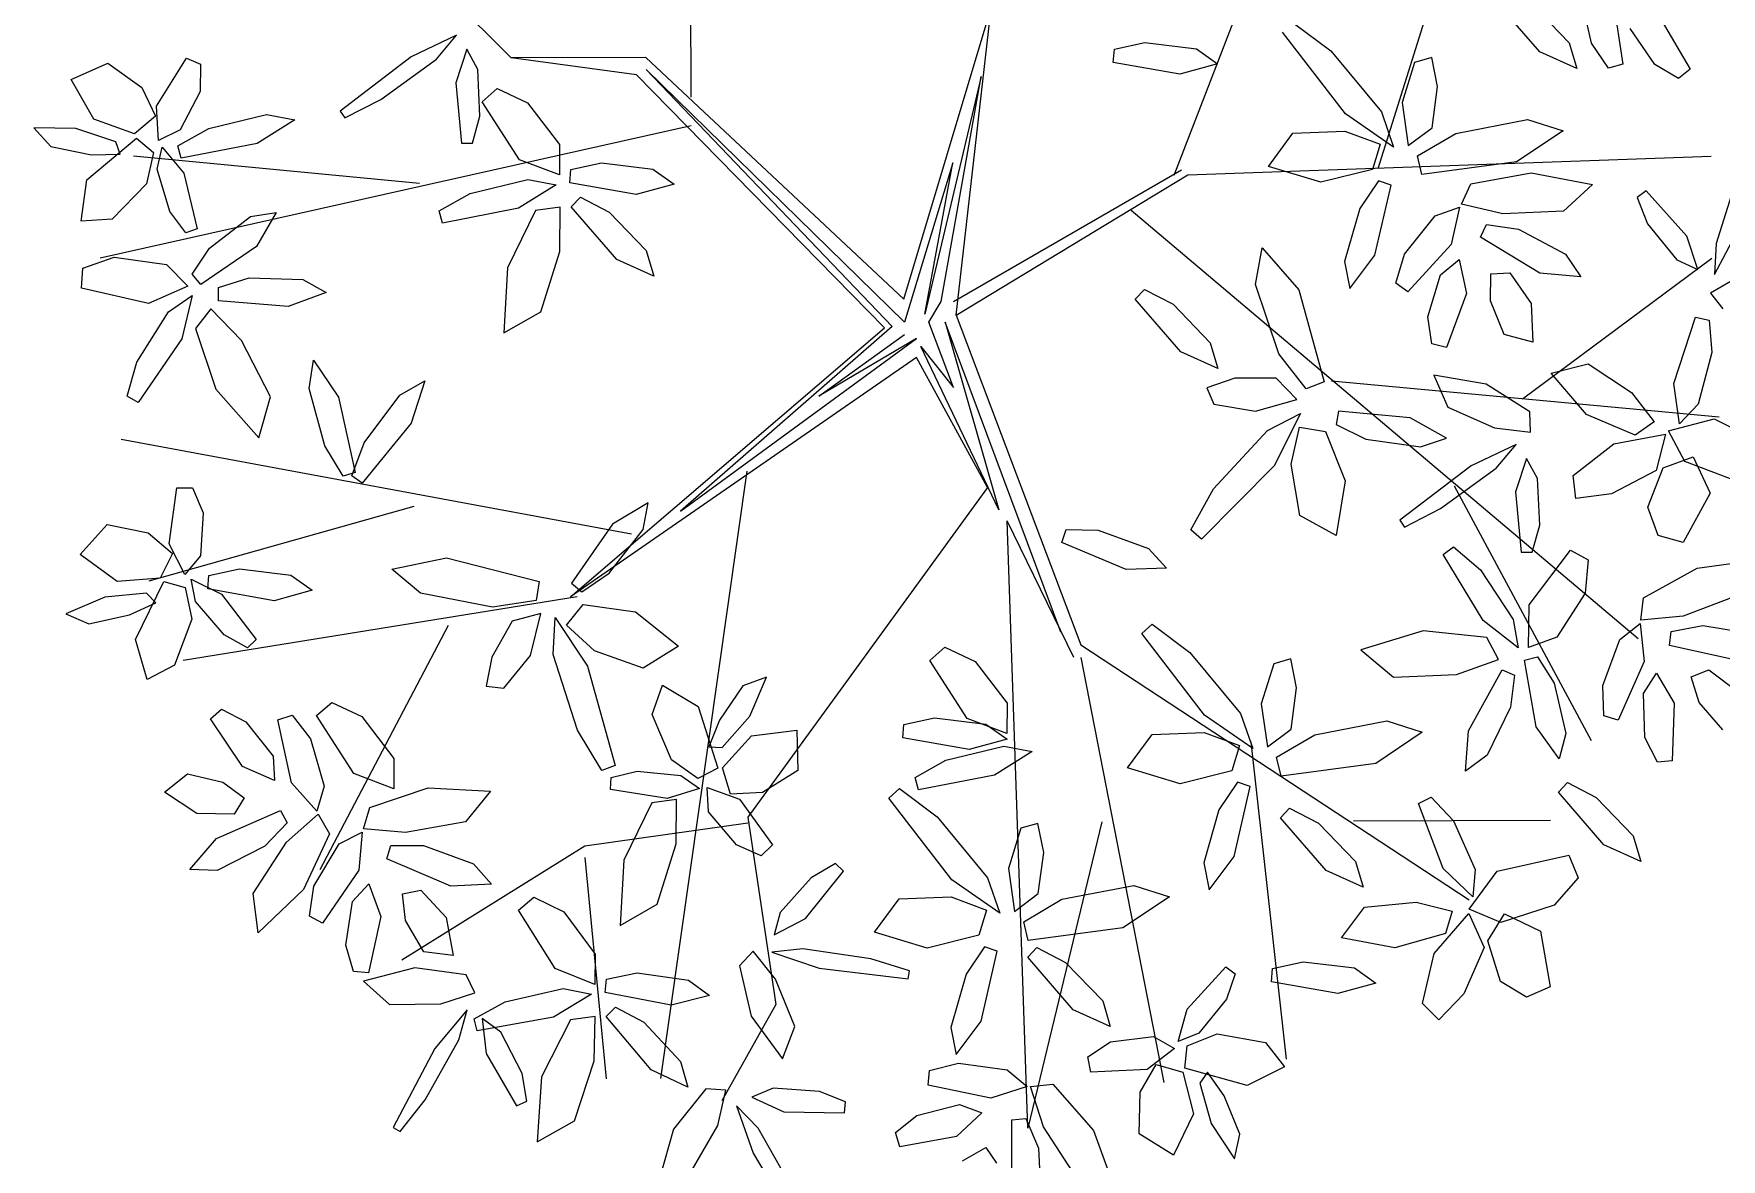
# Model space of a CAD drawing. Header units: inches. Extents: x 7658 to 73799, y 48 to 40262.
# Drawn here: x 65009 to 66286, y 26291 to 27142 of the extents above; entities that cross this region are included whole.
import ezdxf

# ---------------------------------------------------------------- set-up
doc = ezdxf.new("R2010")
doc.units = ezdxf.units.IN

# ---------------------------------------------------------------- blocks, each defined once
blk = doc.blocks.new('A$C50F91C4C')
at = {"color": 0, "linetype": 'ByBlock'}
for p, q in [((0.8628, 0.7975), (1.0158, 1.1925)), ((0.4973, 0.8563), (0.4964, 1.1178)), ((1.0172, 0.8024), (1.1088, 1.0942)), ((0.3612, 0.8862), (0.2589, 0.9878)), ((1.1785, 0.8971), (1.1705, 0.9334)), ((0.6582, 0.7036), (0.7235, 0.9214)), ((1.1395, 0.8906), (1.105, 0.9304)), ((1.1336, 0.9265), (1.1617, 0.8974)), ((1.195, 0.9292), (1.2023, 0.8813)), ((0.6978, 0.6916), (0.7235, 0.9171)), ((0.9529, 0.9126), (0.9813, 0.8913)), ((1.2266, 0.8811), (1.2077, 0.9084)), ((1.2312, 0.9149), (1.2533, 0.8775)), ((0.3199, 0.9032), (0.2857, 0.8869)), ((0.3048, 0.8852), (0.3199, 0.9032)), ((0.8176, 0.8927), (0.8407, 0.8977)), ((0.8407, 0.8977), (0.8796, 0.893)), ((0.9924, 0.8437), (0.9449, 0.9056)), ((1.1617, 0.8974), (1.1675, 0.878)), ((1.1915, 0.8783), (1.1785, 0.8971)), ((0.0283, 0.8698), (0.0562, 0.8821)), ((0.0562, 0.8821), (0.0818, 0.8638)), ((0.093, 0.8497), (0.1155, 0.886)), ((0.1155, 0.886), (0.1263, 0.8813)), ((0.1263, 0.8813), (0.1259, 0.8608)), ((0.2857, 0.8869), (0.2319, 0.8458)), ((0.2626, 0.8546), (0.3048, 0.8852)), ((0.3276, 0.8926), (0.3193, 0.8673)), ((0.3361, 0.8773), (0.3276, 0.8926)), ((0.4632, 0.8865), (0.3612, 0.8862)), ((0.4561, 0.8733), (0.3612, 0.8862)), ((0.6582, 0.7036), (0.4632, 0.8865)), ((0.8168, 0.8826), (0.8176, 0.8927)), ((0.867, 0.8737), (0.8168, 0.8826)), ((0.8957, 0.8816), (0.867, 0.8737)), ((0.8796, 0.893), (0.8957, 0.8816)), ((0.9813, 0.8913), (1.0196, 0.8452)), ((1.0447, 0.8827), (1.0352, 0.8523)), ((1.0577, 0.8863), (1.0447, 0.8827)), ((1.062, 0.8644), (1.0577, 0.8863)), ((1.1675, 0.878), (1.1395, 0.8906)), ((1.2023, 0.8813), (1.1915, 0.8783)), ((1.2444, 0.8705), (1.2266, 0.8811)), ((0.0455, 0.8398), (0.0283, 0.8698)), ((0.3376, 0.8421), (0.3361, 0.8773)), ((0.6436, 0.6821), (0.4561, 0.8733)), ((0.4633, 0.8772), (0.6494, 0.6831)), ((0.6587, 0.6863), (0.4633, 0.8772)), ((0.7168, 0.8719), (0.6741, 0.6924)), ((0.6866, 0.7018), (0.7168, 0.8719)), ((1.2533, 0.8775), (1.2444, 0.8705)), ((0.0818, 0.8638), (0.0922, 0.842)), ((0.1259, 0.8608), (0.1109, 0.8318)), ((0.3193, 0.8673), (0.3236, 0.8216)), ((0.3393, 0.8529), (0.3507, 0.8629)), ((0.3507, 0.8629), (0.3736, 0.8522)), ((1.0579, 0.8332), (1.062, 0.8644)), ((0.0944, 0.8236), (0.093, 0.8497)), ((0.1324, 0.8327), (0.1761, 0.8432)), ((0.1761, 0.8432), (0.1975, 0.8393)), ((0.2319, 0.8458), (0.2354, 0.8407)), ((0.2354, 0.8407), (0.2626, 0.8546)), ((0.3675, 0.8091), (0.3393, 0.8529)), ((0.3736, 0.8522), (0.3978, 0.8206)), ((1.0288, 0.8185), (0.9924, 0.8437)), ((1.0196, 0.8452), (1.0288, 0.8185)), ((1.0352, 0.8523), (1.0399, 0.8199)), ((0, 0.8332), (0.013, 0.8192)), ((0.032, 0.8327), (0, 0.8332)), ((0.0621, 0.8226), (0.032, 0.8327)), ((0.0762, 0.8286), (0.0455, 0.8398)), ((0.4974, 0.8348), (0.0502, 0.7347)), ((0.0922, 0.842), (0.0762, 0.8286)), ((0.1109, 0.8318), (0.0944, 0.8236)), ((0.1091, 0.8195), (0.1324, 0.8327)), ((0.1975, 0.8393), (0.169, 0.8214)), ((0.332, 0.8216), (0.3376, 0.8421)), ((0.9526, 0.8292), (0.9919, 0.8308)), ((0.9919, 0.8308), (1.0188, 0.8209)), ((1.0399, 0.8199), (1.0579, 0.8332)), ((1.0758, 0.829), (1.1302, 0.8395)), ((1.1571, 0.8309), (1.1218, 0.8074)), ((1.1302, 0.8395), (1.1571, 0.8309)), ((0.013, 0.8192), (0.0438, 0.8127)), ((0.0403, 0.794), (0.0777, 0.8254)), ((0.0655, 0.8132), (0.0621, 0.8226)), ((0.0777, 0.8254), (0.0906, 0.8146)), ((0.0935, 0.8019), (0.0972, 0.8185)), ((0.0972, 0.8185), (0.1136, 0.799)), ((0.1116, 0.8103), (0.1091, 0.8195)), ((0.169, 0.8214), (0.1116, 0.8103)), ((0.3236, 0.8216), (0.332, 0.8216)), ((0.3978, 0.8206), (0.3977, 0.7976)), ((0.9341, 0.804), (0.9526, 0.8292)), ((1.0188, 0.8209), (1.0129, 0.8017)), ((1.0469, 0.812), (1.0758, 0.829)), ((0.0438, 0.8127), (0.0655, 0.8132)), ((0.2918, 0.7912), (0.0756, 0.8119)), ((0.0906, 0.8146), (0.0854, 0.7908)), ((0.3977, 0.7976), (0.3675, 0.8091)), ((0.4065, 0.8017), (0.4296, 0.8067)), ((0.4296, 0.8067), (0.4684, 0.802)), ((0.6954, 0.8068), (0.6587, 0.6863)), ((0.6741, 0.6924), (0.6954, 0.8068)), ((0.8731, 0.7976), (1.2692, 0.8118)), ((1.0503, 0.7978), (1.0469, 0.812)), ((1.1218, 0.8074), (1.0503, 0.7978)), ((0.036, 0.7627), (0.0403, 0.794)), ((0.1031, 0.77), (0.0935, 0.8019)), ((0.1136, 0.799), (0.1236, 0.7568)), ((0.3301, 0.7836), (0.3738, 0.7942)), ((0.3738, 0.7942), (0.3952, 0.7902)), ((0.4057, 0.7916), (0.4065, 0.8017)), ((0.4558, 0.7827), (0.4057, 0.7916)), ((0.4684, 0.802), (0.4846, 0.7906)), ((0.6958, 0.7018), (0.8685, 0.8014)), ((0.6978, 0.6916), (0.8731, 0.7976)), ((0.9739, 0.792), (0.9341, 0.804)), ((1.0129, 0.8017), (0.9739, 0.792)), ((1.0173, 0.7931), (1.0033, 0.7722)), ((1.0269, 0.7899), (1.0173, 0.7931)), ((1.0872, 0.7908), (1.133, 0.7992)), ((1.133, 0.7992), (1.1794, 0.7904)), ((1.2886, 0.7954), (1.2729, 0.7457)), ((0.0854, 0.7908), (0.0593, 0.7642)), ((0.3067, 0.7704), (0.3301, 0.7836)), ((0.3952, 0.7902), (0.3667, 0.7724)), ((0.4067, 0.7734), (0.4137, 0.7807)), ((0.4137, 0.7807), (0.4353, 0.7695)), ((0.4846, 0.7906), (0.4558, 0.7827)), ((1.0147, 0.737), (1.0269, 0.7899)), ((1.0801, 0.7755), (1.0872, 0.7908)), ((1.1794, 0.7904), (1.1574, 0.7701)), ((1.22, 0.7855), (1.2132, 0.7805)), ((1.2132, 0.7805), (1.2209, 0.7607)), ((1.2507, 0.7514), (1.22, 0.7855)), ((0.1151, 0.7538), (0.1031, 0.77)), ((0.1329, 0.7423), (0.1639, 0.7661)), ((0.1639, 0.7661), (0.1834, 0.7693)), ((0.1834, 0.7693), (0.1685, 0.7435)), ((0.3093, 0.7612), (0.3067, 0.7704)), ((0.3667, 0.7724), (0.3093, 0.7612)), ((0.3797, 0.7707), (0.3584, 0.7273)), ((0.3982, 0.7733), (0.3797, 0.7707)), ((0.398, 0.7397), (0.3982, 0.7733)), ((0.4412, 0.7336), (0.4067, 0.7734)), ((0.4353, 0.7695), (0.4634, 0.7404)), ((0.8304, 0.771), (1.2139, 0.4472)), ((1.0033, 0.7722), (0.9918, 0.7321)), ((1.037, 0.7377), (1.0603, 0.7667)), ((1.0603, 0.7667), (1.0788, 0.7733)), ((1.0788, 0.7733), (1.0724, 0.7451)), ((1.1114, 0.7681), (1.0801, 0.7755)), ((1.1574, 0.7701), (1.1114, 0.7681)), ((0.0593, 0.7642), (0.036, 0.7627)), ((0.1236, 0.7568), (0.1151, 0.7538)), ((1.0945, 0.7505), (1.099, 0.7602)), ((1.099, 0.7602), (1.1233, 0.7566)), ((1.1233, 0.7566), (1.159, 0.7378)), ((1.2209, 0.7607), (1.2431, 0.7334)), ((1.2715, 0.7222), (1.2893, 0.7557)), ((0.1199, 0.7225), (0.1329, 0.7423)), ((0.1685, 0.7435), (0.1264, 0.7147)), ((0.9243, 0.7148), (0.9293, 0.7425)), ((0.9293, 0.7425), (0.9572, 0.7107)), ((1.0724, 0.7451), (1.0397, 0.7092)), ((1.1396, 0.7233), (1.0945, 0.7505)), ((1.259, 0.7262), (1.2507, 0.7514)), ((1.2729, 0.7457), (1.2715, 0.7222)), ((0.0373, 0.7271), (0.061, 0.7355)), ((0.061, 0.7355), (0.1005, 0.7299)), ((0.1005, 0.7299), (0.1165, 0.7134)), ((0.3838, 0.6941), (0.398, 0.7397)), ((0.4692, 0.721), (0.4412, 0.7336)), ((0.4634, 0.7404), (0.4692, 0.721)), ((0.9918, 0.7321), (0.9958, 0.7118)), ((0.9958, 0.7118), (1.0147, 0.737)), ((1.0306, 0.7158), (1.037, 0.7377)), ((1.0642, 0.7221), (1.0785, 0.7336)), ((1.0785, 0.7336), (1.084, 0.7079)), ((1.1264, 0.6284), (1.2695, 0.7346)), ((1.159, 0.7378), (1.1704, 0.7206)), ((1.2431, 0.7334), (1.259, 0.7262)), ((0.0361, 0.7119), (0.0373, 0.7271)), ((0.1264, 0.7147), (0.1199, 0.7225)), ((0.1398, 0.7125), (0.1631, 0.7197)), ((0.1631, 0.7197), (0.2035, 0.7186)), ((0.2035, 0.7186), (0.2212, 0.7088)), ((0.3584, 0.7273), (0.3557, 0.6781)), ((1.0397, 0.7092), (1.0306, 0.7158)), ((1.0548, 0.6902), (1.0642, 0.7221)), ((1.1021, 0.7025), (1.1025, 0.7227)), ((1.1025, 0.7227), (1.1169, 0.7236)), ((1.1169, 0.7236), (1.1328, 0.7003)), ((1.1704, 0.7206), (1.1396, 0.7233)), ((1.2921, 0.7218), (1.2685, 0.7083)), ((0.0869, 0.7005), (0.0361, 0.7119)), ((0.1165, 0.7134), (0.0869, 0.7005)), ((0.1019, 0.6942), (0.1199, 0.7064)), ((0.1199, 0.7064), (0.1121, 0.6737)), ((0.1399, 0.7024), (0.1398, 0.7125)), ((0.1924, 0.6982), (0.1399, 0.7024)), ((0.2212, 0.7088), (0.1924, 0.6982)), ((0.8334, 0.7037), (0.8403, 0.711)), ((0.8679, 0.6639), (0.8334, 0.7037)), ((0.8403, 0.711), (0.862, 0.6998)), ((0.9419, 0.6623), (0.9243, 0.7148)), ((0.9572, 0.7107), (0.9763, 0.6411)), ((1.084, 0.7079), (1.0688, 0.6672)), ((1.1125, 0.677), (1.1021, 0.7025)), ((1.2685, 0.7083), (1.2778, 0.6964)), ((0.0781, 0.6561), (0.1019, 0.6942)), ((0.1339, 0.6964), (0.1225, 0.6816)), ((0.1573, 0.6723), (0.1339, 0.6964)), ((0.3557, 0.6781), (0.3838, 0.6941)), ((0.6773, 0.6863), (0.6866, 0.7018)), ((0.6978, 0.6916), (0.7921, 0.4424)), ((0.862, 0.6998), (0.8901, 0.6707)), ((1.0578, 0.6698), (1.0548, 0.6902)), ((1.1328, 0.7003), (1.1341, 0.6711)), ((1.2408, 0.64), (1.2572, 0.6901)), ((1.2572, 0.6901), (1.2676, 0.6878)), ((0.1225, 0.6816), (0.1377, 0.6357)), ((0.4061, 0.4787), (0.6436, 0.6821)), ((0.6494, 0.6831), (0.4893, 0.5434)), ((0.594, 0.6303), (0.6588, 0.6769)), ((0.696, 0.6369), (0.6773, 0.6863)), ((0.6896, 0.6864), (0.7303, 0.5443)), ((0.777, 0.4518), (0.6896, 0.6864)), ((1.1341, 0.6711), (1.1125, 0.677)), ((1.2676, 0.6878), (1.2696, 0.6634)), ((0.1121, 0.6737), (0.079, 0.6255)), ((0.1791, 0.6298), (0.1573, 0.6723)), ((0.4893, 0.5434), (0.668, 0.6739)), ((0.668, 0.6739), (0.594, 0.6303)), ((0.6711, 0.6678), (0.696, 0.6369)), ((0.7303, 0.5443), (0.6711, 0.6678)), ((0.8958, 0.6513), (0.8679, 0.6639)), ((0.8901, 0.6707), (0.8958, 0.6513)), ((1.0688, 0.6672), (1.0578, 0.6698)), ((0.0707, 0.6303), (0.0781, 0.6561)), ((0.2085, 0.6361), (0.2118, 0.6576)), ((0.2118, 0.6576), (0.2305, 0.6296)), ((0.6678, 0.6596), (0.4061, 0.4787)), ((0.7217, 0.5613), (0.6678, 0.6596)), ((0.9626, 0.6358), (0.9419, 0.6623)), ((1.1481, 0.6477), (1.176, 0.6547)), ((1.176, 0.6547), (1.2089, 0.6332)), ((1.2696, 0.6634), (1.2593, 0.6243)), ((0.2769, 0.6312), (0.2958, 0.6419)), ((0.2958, 0.6419), (0.2855, 0.6099)), ((0.9087, 0.6439), (0.8875, 0.6367)), ((0.9401, 0.6439), (0.9087, 0.6439)), ((0.9557, 0.6279), (0.9401, 0.6439)), ((0.9763, 0.6411), (0.9626, 0.6358)), ((0.9818, 0.6418), (1.2751, 0.6146)), ((1.0594, 0.6461), (1.0698, 0.6221)), ((1.0988, 0.6395), (1.0594, 0.6461)), ((1.1319, 0.6184), (1.0988, 0.6395)), ((1.1747, 0.6164), (1.1481, 0.6477)), ((1.2451, 0.6094), (1.2408, 0.64)), ((0.079, 0.6255), (0.0707, 0.6303)), ((0.1377, 0.6357), (0.1703, 0.5987)), ((0.1703, 0.5987), (0.1791, 0.6298)), ((0.2202, 0.5927), (0.2085, 0.6361)), ((0.2305, 0.6296), (0.2432, 0.5726)), ((0.2501, 0.5951), (0.2769, 0.6312)), ((0.8875, 0.6367), (0.8928, 0.6243)), ((0.9243, 0.619), (0.9557, 0.6279)), ((1.2089, 0.6332), (1.2259, 0.6109)), ((0.8928, 0.6243), (0.9243, 0.619)), ((0.9334, 0.6044), (0.9585, 0.6171)), ((0.9585, 0.6171), (0.9384, 0.5776)), ((0.9872, 0.6189), (0.9853, 0.609)), ((1.0413, 0.6139), (0.9872, 0.6189)), ((1.0688, 0.5985), (1.0413, 0.6139)), ((1.0698, 0.6221), (1.1053, 0.6065)), ((1.1323, 0.6032), (1.1319, 0.6184)), ((1.2115, 0.6008), (1.1747, 0.6164)), ((1.2369, 0.604), (1.2713, 0.6131)), ((1.2593, 0.6243), (1.2451, 0.6094)), ((1.2713, 0.6131), (1.3213, 0.5885)), ((0.2855, 0.6099), (0.2485, 0.5646)), ((0.8927, 0.5603), (0.9334, 0.6044)), ((0.9513, 0.5789), (0.9576, 0.6068)), ((0.9576, 0.6068), (0.9773, 0.6035)), ((0.9773, 0.6035), (0.9921, 0.5662)), ((0.9853, 0.609), (1.0078, 0.5979)), ((1.1053, 0.6065), (1.1323, 0.6032)), ((1.1954, 0.5943), (1.2346, 0.6016)), ((1.2259, 0.6109), (1.2115, 0.6008)), ((1.2346, 0.6016), (1.2276, 0.5741)), ((1.2492, 0.5809), (1.2369, 0.604)), ((0.4522, 0.526), (0.0661, 0.5975)), ((0.2341, 0.5698), (0.2202, 0.5927)), ((0.2407, 0.57), (0.2501, 0.5951)), ((1.0078, 0.5979), (1.0491, 0.5919)), ((1.0491, 0.5919), (1.0688, 0.5985)), ((1.1216, 0.5939), (1.0874, 0.5776)), ((1.1065, 0.5759), (1.1216, 0.5939)), ((1.1648, 0.5704), (1.1954, 0.5943)), ((0.9384, 0.5776), (0.8834, 0.5223)), ((0.958, 0.5401), (0.9513, 0.5789)), ((1.0874, 0.5776), (1.0336, 0.5365)), ((1.0643, 0.5453), (1.1065, 0.5759)), ((1.1293, 0.5833), (1.121, 0.558)), ((1.1378, 0.568), (1.1293, 0.5833)), ((1.2212, 0.5463), (1.2329, 0.5762)), ((1.2329, 0.5762), (1.2555, 0.5844)), ((1.2889, 0.5658), (1.2492, 0.5809)), ((1.2555, 0.5844), (1.2684, 0.5571)), ((0.2432, 0.5726), (0.2341, 0.5698)), ((0.2485, 0.5646), (0.2407, 0.57)), ((0.5395, 0.5735), (0.4742, 0.1145)), ((0.9921, 0.5662), (0.9855, 0.5251)), ((1.0746, 0.5625), (1.1782, 0.3699)), ((1.1394, 0.5328), (1.1378, 0.568)), ((1.1666, 0.553), (1.1648, 0.5704)), ((1.2276, 0.5741), (1.1937, 0.5565)), ((0.1026, 0.5187), (0.1083, 0.561)), ((0.1083, 0.561), (0.1201, 0.5611)), ((0.1201, 0.5611), (0.1281, 0.5422)), ((0.465, 0.5498), (0.438, 0.5335)), ((0.4611, 0.5294), (0.465, 0.5498)), ((0.7217, 0.5613), (0.5404, 0.3119)), ((0.8754, 0.5293), (0.8927, 0.5603)), ((1.121, 0.558), (1.1253, 0.5124)), ((1.1937, 0.5565), (1.1666, 0.553)), ((1.2684, 0.5571), (1.248, 0.5197)), ((0.2875, 0.5468), (0.087, 0.4904)), ((0.1281, 0.5422), (0.1262, 0.5096)), ((0.9855, 0.5251), (0.958, 0.5401)), ((1.0336, 0.5365), (1.0372, 0.5314)), ((1.0372, 0.5314), (1.0643, 0.5453)), ((1.229, 0.525), (1.2212, 0.5463)), ((0.0352, 0.5107), (0.0557, 0.5333)), ((0.0557, 0.5333), (0.0866, 0.527)), ((0.0866, 0.527), (0.105, 0.5113)), ((0.438, 0.5335), (0.407, 0.4889)), ((0.4355, 0.4965), (0.4611, 0.5294)), ((0.7522, 0.0769), (0.7364, 0.536)), ((0.7869, 0.4328), (0.7364, 0.536)), ((0.7779, 0.5198), (0.781, 0.5294)), ((0.781, 0.5294), (0.8053, 0.5289)), ((0.8053, 0.5289), (0.8433, 0.5151)), ((0.8834, 0.5223), (0.8754, 0.5293)), ((1.1338, 0.5124), (1.1394, 0.5328)), ((1.248, 0.5197), (1.229, 0.525)), ((0.0632, 0.4903), (0.0352, 0.5107)), ((0.105, 0.5113), (0.0957, 0.4926)), ((0.1144, 0.4954), (0.1026, 0.5187)), ((0.8264, 0.4992), (0.7779, 0.5198)), ((0.8433, 0.5151), (0.8571, 0.5002)), ((1.0663, 0.5107), (1.0741, 0.5163)), ((1.0965, 0.4606), (1.0663, 0.5107)), ((1.0741, 0.5163), (1.0945, 0.4989)), ((1.1253, 0.5124), (1.1338, 0.5124)), ((1.1313, 0.4725), (1.1627, 0.514)), ((1.1627, 0.514), (1.176, 0.5066)), ((0.1262, 0.5096), (0.1144, 0.4954)), ((0.1326, 0.4947), (0.1557, 0.4997)), ((0.1557, 0.4997), (0.1945, 0.495)), ((0.271, 0.4995), (0.3124, 0.5081)), ((0.2926, 0.4815), (0.271, 0.4995)), ((0.3124, 0.5081), (0.3823, 0.4903)), ((0.8571, 0.5002), (0.8264, 0.4992)), ((1.0945, 0.4989), (1.1194, 0.4614)), ((1.176, 0.5066), (1.1738, 0.4815)), ((1.2178, 0.4778), (1.2585, 0.5003)), ((1.2585, 0.5003), (1.3054, 0.5067)), ((0.0957, 0.4926), (0.0632, 0.4903)), ((0.077, 0.4463), (0.0984, 0.4903)), ((0.0984, 0.4903), (0.1147, 0.4856)), ((0.1147, 0.4856), (0.1196, 0.4618)), ((0.1191, 0.4919), (0.142, 0.4807)), ((0.1225, 0.4752), (0.1191, 0.4919)), ((0.1318, 0.4846), (0.1326, 0.4947)), ((0.1945, 0.495), (0.2107, 0.4836)), ((0.3823, 0.4903), (0.3802, 0.4759)), ((0.407, 0.4889), (0.4147, 0.4824)), ((0.4147, 0.4824), (0.4355, 0.4965)), ((0.0538, 0.4783), (0.0243, 0.4658)), ((0.0853, 0.4813), (0.0538, 0.4783)), ((0.0726, 0.4649), (0.0923, 0.4741)), ((0.0923, 0.4741), (0.0853, 0.4813)), ((0.4112, 0.4787), (0.113, 0.4305)), ((0.1441, 0.45), (0.1225, 0.4752)), ((0.182, 0.4757), (0.1318, 0.4846)), ((0.142, 0.4807), (0.1683, 0.4463)), ((0.2107, 0.4836), (0.182, 0.4757)), ((0.347, 0.4709), (0.2926, 0.4815)), ((0.3802, 0.4759), (0.347, 0.4709)), ((0.403, 0.4572), (0.4156, 0.4727)), ((0.4156, 0.4727), (0.4554, 0.4672)), ((1.1308, 0.4402), (1.1313, 0.4725)), ((1.1738, 0.4815), (1.1524, 0.448)), ((1.2159, 0.461), (1.2178, 0.4778)), ((1.291, 0.4804), (1.2479, 0.464)), ((0.0243, 0.4658), (0.0418, 0.4583)), ((0.0418, 0.4583), (0.0726, 0.4649)), ((0.1196, 0.4618), (0.1065, 0.4269)), ((0.3621, 0.4603), (0.3466, 0.4329)), ((0.3837, 0.4659), (0.3621, 0.4603)), ((0.3759, 0.4342), (0.3837, 0.4659)), ((0.3931, 0.4349), (0.3945, 0.4631)), ((0.3945, 0.4631), (0.4189, 0.4261)), ((0.4554, 0.4672), (0.4878, 0.4412)), ((1.123, 0.44), (1.0965, 0.4606)), ((1.1194, 0.4614), (1.123, 0.44)), ((1.2479, 0.464), (1.2159, 0.461)), ((0.1617, 0.4401), (0.1441, 0.45)), ((0.3135, 0.4569), (0.2164, 0.2722)), ((0.4242, 0.4379), (0.403, 0.4572)), ((0.8383, 0.4509), (0.8463, 0.458)), ((0.8858, 0.3891), (0.8383, 0.4509)), ((0.8463, 0.458), (0.8747, 0.4366)), ((1.0513, 0.453), (1.0041, 0.4386)), ((1.0993, 0.4479), (1.0513, 0.453)), ((1.1081, 0.4313), (1.0993, 0.4479)), ((1.1524, 0.448), (1.1308, 0.4402)), ((1.1999, 0.4464), (1.2154, 0.4585)), ((1.2154, 0.4585), (1.2183, 0.4297)), ((1.2375, 0.4419), (1.2388, 0.4525)), ((1.2388, 0.4525), (1.2629, 0.4569)), ((1.2629, 0.4569), (1.3028, 0.4503)), ((0.0858, 0.4161), (0.077, 0.4463)), ((0.1683, 0.4463), (0.1617, 0.4401)), ((0.3558, 0.4095), (0.3759, 0.4342)), ((0.4114, 0.3778), (0.3931, 0.4349)), ((0.4612, 0.4247), (0.4242, 0.4379)), ((0.4878, 0.4412), (0.4612, 0.4247)), ((0.6779, 0.4305), (0.6893, 0.4405)), ((0.6893, 0.4405), (0.7122, 0.4298)), ((0.7921, 0.4424), (1.086, 0.2495)), ((0.8747, 0.4366), (0.913, 0.3905)), ((1.0041, 0.4386), (1.0288, 0.4178)), ((1.1871, 0.4115), (1.1999, 0.4464)), ((1.2889, 0.4305), (1.2375, 0.4419)), ((0.1065, 0.4269), (0.0858, 0.4161)), ((0.3466, 0.4329), (0.3424, 0.411)), ((0.4189, 0.4261), (0.4399, 0.351)), ((0.7061, 0.3867), (0.6779, 0.4305)), ((0.7122, 0.4298), (0.7364, 0.3982)), ((0.7921, 0.4328), (0.8549, 0.1115)), ((0.9382, 0.428), (0.9287, 0.3976)), ((0.9512, 0.4317), (0.9382, 0.428)), ((0.9555, 0.4097), (0.9512, 0.4317)), ((1.0765, 0.42), (1.1081, 0.4313)), ((1.0856, 0.3773), (1.1111, 0.4234)), ((1.1111, 0.4234), (1.1204, 0.4193)), ((1.1279, 0.4306), (1.1376, 0.4333)), ((1.1367, 0.3804), (1.1279, 0.4306)), ((1.1376, 0.4333), (1.1503, 0.4133)), ((1.2183, 0.4297), (1.1987, 0.3854)), ((1.2539, 0.418), (1.2673, 0.4234)), ((1.2673, 0.4234), (1.2898, 0.4065)), ((0.3424, 0.411), (0.3558, 0.4095)), ((0.468, 0.3896), (0.4756, 0.4117)), ((0.4756, 0.4117), (0.5028, 0.3957)), ((0.5366, 0.4112), (0.5188, 0.3853)), ((0.5545, 0.4179), (0.5366, 0.4112)), ((0.5417, 0.3885), (0.5545, 0.4179)), ((0.9513, 0.3786), (0.9555, 0.4097)), ((1.0288, 0.4178), (1.0765, 0.42)), ((1.1204, 0.4193), (1.1173, 0.3952)), ((1.1503, 0.4133), (1.1591, 0.3752)), ((1.1879, 0.3887), (1.1871, 0.4115)), ((1.2178, 0.4054), (1.2277, 0.4208)), ((1.2277, 0.4208), (1.2411, 0.3981)), ((1.26, 0.3988), (1.2539, 0.418)), ((0.214, 0.3888), (0.2255, 0.3987)), ((0.2255, 0.3987), (0.2483, 0.3881)), ((0.7364, 0.3982), (0.7363, 0.3752)), ((0.9287, 0.3976), (0.9334, 0.3652)), ((1.219, 0.3722), (1.2178, 0.4054)), ((1.2411, 0.3981), (1.2396, 0.3547)), ((1.2779, 0.378), (1.26, 0.3988)), ((0.1337, 0.3863), (0.1422, 0.3937)), ((0.158, 0.3503), (0.1337, 0.3863)), ((0.1422, 0.3937), (0.1606, 0.3842)), ((0.1606, 0.3842), (0.1811, 0.3581)), ((0.1848, 0.3855), (0.1955, 0.3891)), ((0.195, 0.3381), (0.1848, 0.3855)), ((0.1955, 0.3891), (0.2095, 0.3712)), ((0.2422, 0.345), (0.214, 0.3888)), ((0.2483, 0.3881), (0.2725, 0.3565)), ((0.4825, 0.3553), (0.468, 0.3896)), ((0.5028, 0.3957), (0.5175, 0.3491)), ((0.5188, 0.3853), (0.5109, 0.3651)), ((0.5208, 0.3647), (0.5417, 0.3885)), ((0.6583, 0.3821), (0.6814, 0.3871)), ((0.6814, 0.3871), (0.7203, 0.3824)), ((0.7363, 0.3752), (0.7061, 0.3867)), ((0.9223, 0.3639), (0.8858, 0.3891)), ((0.913, 0.3905), (0.9223, 0.3639)), ((0.9693, 0.3743), (1.0237, 0.3848)), ((1.0237, 0.3848), (1.0505, 0.3762)), ((1.1173, 0.3952), (1.0996, 0.3588)), ((1.1987, 0.3854), (1.1879, 0.3887)), ((0.2095, 0.3712), (0.2197, 0.3354)), ((0.4298, 0.3474), (0.4114, 0.3778)), ((0.521, 0.3493), (0.5431, 0.3734)), ((0.5431, 0.3734), (0.5774, 0.3777)), ((0.5774, 0.3777), (0.5781, 0.3472)), ((0.6575, 0.372), (0.6583, 0.3821)), ((0.7077, 0.3631), (0.6575, 0.372)), ((0.7364, 0.371), (0.7077, 0.3631)), ((0.7203, 0.3824), (0.7364, 0.371)), ((0.8275, 0.3493), (0.8461, 0.3746)), ((0.8461, 0.3746), (0.8854, 0.3761)), ((0.8854, 0.3761), (0.9122, 0.3662)), ((0.9334, 0.3652), (0.9513, 0.3786)), ((0.9403, 0.3573), (0.9693, 0.3743)), ((1.0505, 0.3762), (1.0153, 0.3527)), ((1.0833, 0.3467), (1.0856, 0.3773)), ((1.154, 0.3561), (1.1367, 0.3804)), ((1.1591, 0.3752), (1.154, 0.3561)), ((1.2284, 0.3537), (1.219, 0.3722)), ((0.1811, 0.3581), (0.1822, 0.3398)), ((0.5109, 0.3651), (0.5208, 0.3647)), ((0.6902, 0.3551), (0.7339, 0.3656)), ((0.7553, 0.3617), (0.7268, 0.3438)), ((0.7339, 0.3656), (0.7553, 0.3617)), ((0.9122, 0.3662), (0.9064, 0.3471)), ((0.9209, 0.369), (0.9475, 0.129)), ((1.0996, 0.3588), (1.0833, 0.3467)), ((0.099, 0.3308), (0.1163, 0.3449)), ((0.1163, 0.3449), (0.1431, 0.3386)), ((0.1822, 0.3398), (0.158, 0.3503)), ((0.2724, 0.3335), (0.2422, 0.345)), ((0.2725, 0.3565), (0.2724, 0.3335)), ((0.4399, 0.351), (0.4298, 0.3474)), ((0.437, 0.342), (0.4566, 0.3469)), ((0.4566, 0.3469), (0.4897, 0.3435)), ((0.5025, 0.3413), (0.4825, 0.3553)), ((0.5175, 0.3491), (0.5025, 0.3413)), ((0.5272, 0.3293), (0.521, 0.3493)), ((0.5781, 0.3472), (0.5513, 0.3306)), ((0.6668, 0.3419), (0.6902, 0.3551)), ((0.8674, 0.3373), (0.8275, 0.3493)), ((0.9064, 0.3471), (0.8674, 0.3373)), ((0.9437, 0.3431), (0.9403, 0.3573)), ((1.0153, 0.3527), (0.9437, 0.3431)), ((1.2396, 0.3547), (1.2284, 0.3537)), ((0.1431, 0.3386), (0.1593, 0.3267)), ((0.2142, 0.3165), (0.195, 0.3381)), ((0.2197, 0.3354), (0.2142, 0.3165)), ((0.2543, 0.3193), (0.2984, 0.3341)), ((0.2984, 0.3341), (0.3457, 0.3318)), ((0.4365, 0.333), (0.437, 0.342)), ((0.4793, 0.3261), (0.4365, 0.333)), ((0.5036, 0.3337), (0.4793, 0.3261)), ((0.4897, 0.3435), (0.5036, 0.3337)), ((0.5094, 0.3344), (0.534, 0.3256)), ((0.5106, 0.316), (0.5094, 0.3344)), ((0.647, 0.3265), (0.655, 0.3336)), ((0.655, 0.3336), (0.6834, 0.3123)), ((0.6694, 0.3327), (0.6668, 0.3419)), ((0.7268, 0.3438), (0.6694, 0.3327)), ((0.9107, 0.3384), (0.8967, 0.3176)), ((0.9082, 0.2823), (0.9203, 0.3352)), ((0.9203, 0.3352), (0.9107, 0.3384)), ((1.1535, 0.3309), (1.1604, 0.3383)), ((1.1604, 0.3383), (1.1821, 0.327)), ((0.1235, 0.3149), (0.099, 0.3308)), ((0.1593, 0.3267), (0.1517, 0.3144)), ((0.2494, 0.3032), (0.2543, 0.3193)), ((0.3457, 0.3318), (0.3267, 0.3086)), ((0.4677, 0.3228), (0.4464, 0.2795)), ((0.4863, 0.3255), (0.4677, 0.3228)), ((0.486, 0.2919), (0.4863, 0.3255)), ((0.5513, 0.3306), (0.5272, 0.3293)), ((0.534, 0.3256), (0.559, 0.291)), ((0.6945, 0.2647), (0.647, 0.3265)), ((1.0478, 0.3223), (1.0573, 0.3271)), ((1.0664, 0.2731), (1.0478, 0.3223)), ((1.0573, 0.3271), (1.0742, 0.3093)), ((1.1879, 0.2912), (1.1535, 0.3309)), ((1.1821, 0.327), (1.2102, 0.298)), ((0.1517, 0.3144), (0.1235, 0.3149)), ((0.1383, 0.296), (0.1866, 0.317)), ((0.1918, 0.3077), (0.1749, 0.29)), ((0.1866, 0.317), (0.1918, 0.3077)), ((0.1912, 0.293), (0.2153, 0.3142)), ((0.2153, 0.3142), (0.2237, 0.2995)), ((0.3267, 0.3086), (0.2814, 0.3003)), ((0.5404, 0.3076), (0.417, 0.2901)), ((0.5317, 0.291), (0.5106, 0.316)), ((0.5404, 0.3119), (0.5615, 0.1705)), ((0.6834, 0.3123), (0.7217, 0.2661)), ((0.7598, 0.3073), (0.7468, 0.3037)), ((0.808, 0.3086), (0.7522, 0.0769)), ((0.7641, 0.2854), (0.7598, 0.3073)), ((0.8967, 0.3176), (0.8853, 0.2774)), ((0.9433, 0.3115), (0.9502, 0.3189)), ((0.9778, 0.2718), (0.9433, 0.3115)), ((0.9502, 0.3189), (0.9719, 0.3076)), ((0.9719, 0.3076), (1, 0.2786)), ((0.9984, 0.3092), (1.1475, 0.3098)), ((1.0742, 0.3093), (1.0906, 0.2724)), ((0.1182, 0.2725), (0.1383, 0.296)), ((0.2237, 0.2995), (0.204, 0.2574)), ((0.231, 0.2918), (0.2485, 0.3008)), ((0.2485, 0.3008), (0.246, 0.272)), ((0.2814, 0.3003), (0.2494, 0.3032)), ((0.7468, 0.3037), (0.7374, 0.2732)), ((1.2102, 0.298), (1.2159, 0.2785)), ((0.1749, 0.29), (0.1388, 0.2718)), ((0.166, 0.2544), (0.1912, 0.293)), ((0.212, 0.2598), (0.231, 0.2918)), ((0.2671, 0.2804), (0.2703, 0.2906)), ((0.2703, 0.2906), (0.2948, 0.2905)), ((0.417, 0.2901), (0.2784, 0.2038)), ((0.2948, 0.2905), (0.3328, 0.2768)), ((0.417, 0.2815), (0.4331, 0.1143)), ((0.4718, 0.2463), (0.486, 0.2919)), ((0.5504, 0.2828), (0.5317, 0.291)), ((0.559, 0.291), (0.5504, 0.2828)), ((0.76, 0.2542), (0.7641, 0.2854)), ((0.8892, 0.2571), (0.9082, 0.2823)), ((1.1071, 0.2712), (1.1614, 0.2833)), ((1.1614, 0.2833), (1.1684, 0.2662)), ((1.2159, 0.2785), (1.1879, 0.2912)), ((0.1388, 0.2718), (0.1182, 0.2725)), ((0.246, 0.272), (0.2186, 0.232)), ((0.3156, 0.2598), (0.2671, 0.2804)), ((0.3328, 0.2768), (0.3464, 0.2614)), ((0.4464, 0.2795), (0.4437, 0.2302)), ((0.5839, 0.2353), (0.6126, 0.2711)), ((0.6065, 0.2769), (0.5883, 0.2662)), ((0.6126, 0.2711), (0.6065, 0.2769)), ((0.7374, 0.2732), (0.742, 0.2408)), ((0.8853, 0.2774), (0.8892, 0.2571)), ((1.0057, 0.2591), (0.9778, 0.2718)), ((1, 0.2786), (1.0057, 0.2591)), ((1.0889, 0.2519), (1.0664, 0.2731)), ((1.086, 0.2425), (1.1071, 0.2712)), ((1.0906, 0.2724), (1.0889, 0.2519)), ((0.204, 0.2574), (0.1698, 0.2246)), ((0.2087, 0.2372), (0.212, 0.2598)), ((0.2411, 0.2482), (0.2536, 0.2615)), ((0.2536, 0.2615), (0.2627, 0.2368)), ((0.2789, 0.254), (0.293, 0.2569)), ((0.293, 0.2569), (0.312, 0.2361)), ((0.3464, 0.2614), (0.3156, 0.2598)), ((0.5883, 0.2662), (0.5648, 0.2399)), ((0.7309, 0.2395), (0.6945, 0.2647)), ((0.7217, 0.2661), (0.7309, 0.2395)), ((0.7779, 0.25), (0.8324, 0.2604)), ((0.8324, 0.2604), (0.8592, 0.2518)), ((1.1684, 0.2662), (1.1504, 0.2454)), ((0.1698, 0.2246), (0.166, 0.2544)), ((0.2362, 0.2153), (0.2411, 0.2482)), ((0.2813, 0.234), (0.2789, 0.254)), ((0.3669, 0.2416), (0.3784, 0.2515)), ((0.3784, 0.2515), (0.4011, 0.2405)), ((0.4437, 0.2302), (0.4718, 0.2463)), ((0.6362, 0.225), (0.6547, 0.2502)), ((0.6547, 0.2502), (0.694, 0.2517)), ((0.694, 0.2517), (0.7209, 0.2418)), ((0.742, 0.2408), (0.76, 0.2542)), ((0.749, 0.233), (0.7779, 0.25)), ((0.8592, 0.2518), (0.8239, 0.2284)), ((0.9894, 0.2209), (1.0067, 0.2439)), ((1.0067, 0.2439), (1.0458, 0.2478)), ((1.0458, 0.2478), (1.0731, 0.241)), ((1.1504, 0.2454), (1.11, 0.2323)), ((0.2186, 0.232), (0.2087, 0.2372)), ((0.2627, 0.2368), (0.2532, 0.1944)), ((0.2952, 0.2102), (0.2813, 0.234)), ((0.312, 0.2361), (0.3174, 0.2074)), ((0.3945, 0.1975), (0.3669, 0.2416)), ((0.4011, 0.2405), (0.4249, 0.2085)), ((0.5648, 0.2399), (0.5603, 0.223)), ((0.5603, 0.223), (0.5839, 0.2353)), ((0.7209, 0.2418), (0.715, 0.2227)), ((0.7524, 0.2187), (0.749, 0.233)), ((1.0596, 0.2089), (1.0857, 0.2392)), ((1.0731, 0.241), (1.0681, 0.2241)), ((1.0857, 0.2392), (1.0974, 0.2134)), ((1.11, 0.2323), (1.086, 0.2425)), ((1.1002, 0.2184), (1.1128, 0.2389)), ((1.1128, 0.2389), (1.1399, 0.2257)), ((0.676, 0.213), (0.6362, 0.225)), ((0.715, 0.2227), (0.676, 0.213)), ((0.8239, 0.2284), (0.7524, 0.2187)), ((1.0297, 0.2132), (0.9894, 0.2209)), ((1.0681, 0.2241), (1.0297, 0.2132)), ((1.1098, 0.1877), (1.1002, 0.2184)), ((1.1399, 0.2257), (1.1474, 0.1838)), ((0.242, 0.1954), (0.2362, 0.2153)), ((0.3174, 0.2074), (0.2952, 0.2102)), ((0.4249, 0.2085), (0.4245, 0.1855)), ((0.5442, 0.2108), (0.5339, 0.1997)), ((0.5613, 0.1896), (0.5442, 0.2108)), ((0.5818, 0.2124), (0.5584, 0.21)), ((0.5584, 0.21), (0.5943, 0.1978)), ((0.6333, 0.2049), (0.5818, 0.2124)), ((0.6625, 0.1959), (0.6333, 0.2049)), ((0.7194, 0.214), (0.7054, 0.1932)), ((0.7168, 0.1579), (0.729, 0.2108)), ((0.729, 0.2108), (0.7194, 0.214)), ((0.7521, 0.2061), (0.759, 0.2134)), ((0.7865, 0.1663), (0.7521, 0.2061)), ((0.759, 0.2134), (0.7807, 0.2022)), ((1.0508, 0.1711), (1.0596, 0.2089)), ((1.0974, 0.2134), (1.0821, 0.1784)), ((0.2532, 0.1944), (0.242, 0.1954)), ((0.2883, 0.1982), (0.2496, 0.1879)), ((0.3271, 0.1929), (0.2883, 0.1982)), ((0.3338, 0.1793), (0.3271, 0.1929)), ((0.4245, 0.1855), (0.3945, 0.1975)), ((0.4333, 0.1895), (0.4565, 0.1942)), ((0.4565, 0.1942), (0.4953, 0.1889)), ((0.5339, 0.1997), (0.5429, 0.1615)), ((0.5943, 0.1978), (0.6615, 0.1898)), ((0.6615, 0.1898), (0.6625, 0.1959)), ((0.7054, 0.1932), (0.6939, 0.1531)), ((0.7807, 0.2022), (0.8088, 0.1731)), ((0.8727, 0.1669), (0.9018, 0.1989)), ((0.9018, 0.1989), (0.9091, 0.1936)), ((0.9091, 0.1936), (0.9025, 0.1745)), ((0.9365, 0.1876), (0.9373, 0.1977)), ((0.9373, 0.1977), (0.9604, 0.2027)), ((0.9604, 0.2027), (0.9993, 0.198)), ((0.9993, 0.198), (1.0154, 0.1866)), ((0.2496, 0.1879), (0.2691, 0.1704)), ((0.3079, 0.1709), (0.3338, 0.1793)), ((0.3567, 0.1725), (0.4006, 0.1824)), ((0.4006, 0.1824), (0.4219, 0.1782)), ((0.4324, 0.1795), (0.4333, 0.1895)), ((0.4824, 0.1698), (0.4324, 0.1795)), ((0.4953, 0.1889), (0.5113, 0.1773)), ((0.5758, 0.1537), (0.5613, 0.1896)), ((0.9867, 0.1787), (0.9365, 0.1876)), ((1.0154, 0.1866), (0.9867, 0.1787)), ((1.1293, 0.176), (1.1098, 0.1877)), ((1.1474, 0.1838), (1.1293, 0.176)), ((0.2691, 0.1704), (0.3079, 0.1709)), ((0.3279, 0.1663), (0.3036, 0.1372)), ((0.3217, 0.1437), (0.3279, 0.1663)), ((0.3332, 0.1596), (0.3567, 0.1725)), ((0.4219, 0.1782), (0.3932, 0.1607)), ((0.4332, 0.1612), (0.4402, 0.1684)), ((0.4402, 0.1684), (0.4617, 0.1569)), ((0.5113, 0.1773), (0.4824, 0.1698)), ((0.5615, 0.1705), (0.5206, 0.0975)), ((0.8145, 0.1537), (0.7865, 0.1663)), ((0.8088, 0.1731), (0.8145, 0.1537)), ((0.8658, 0.1424), (0.8727, 0.1669)), ((0.9025, 0.1745), (0.8816, 0.1486)), ((1.0631, 0.1587), (1.0508, 0.1711)), ((1.0821, 0.1784), (1.0631, 0.1587)), ((0.3356, 0.1504), (0.3332, 0.1596)), ((0.3932, 0.1607), (0.3356, 0.1504)), ((0.3394, 0.1599), (0.3423, 0.1334)), ((0.3535, 0.1495), (0.3394, 0.1599)), ((0.4061, 0.1589), (0.3842, 0.1158)), ((0.4247, 0.1612), (0.4061, 0.1589)), ((0.424, 0.1277), (0.4247, 0.1612)), ((0.4671, 0.121), (0.4332, 0.1612)), ((0.4617, 0.1569), (0.4894, 0.1274)), ((0.5429, 0.1615), (0.5666, 0.1292)), ((0.5666, 0.1292), (0.5758, 0.1537)), ((0.6979, 0.1327), (0.7168, 0.1579)), ((0.2961, 0.0983), (0.3217, 0.1437)), ((0.3695, 0.1182), (0.3535, 0.1495)), ((0.6939, 0.1531), (0.6979, 0.1327)), ((0.7975, 0.1309), (0.8147, 0.1422)), ((0.8147, 0.1422), (0.8471, 0.1462)), ((0.8471, 0.1462), (0.8631, 0.1371)), ((0.8816, 0.1486), (0.8658, 0.1424)), ((0.8727, 0.1391), (0.8953, 0.1482)), ((0.8953, 0.1482), (0.932, 0.1416)), ((0.932, 0.1416), (0.9463, 0.1232)), ((0.3036, 0.1372), (0.2719, 0.0775)), ((0.3423, 0.1334), (0.3653, 0.0937)), ((0.7997, 0.1193), (0.7975, 0.1309)), ((0.8631, 0.1371), (0.8423, 0.1213)), ((0.871, 0.1223), (0.8727, 0.1391)), ((0.373, 0.0973), (0.3695, 0.1182)), ((0.3842, 0.1158), (0.3809, 0.0666)), ((0.4091, 0.0823), (0.424, 0.1277)), ((0.4949, 0.1079), (0.4671, 0.121)), ((0.4894, 0.1274), (0.4949, 0.1079)), ((0.6767, 0.1093), (0.6776, 0.1205)), ((0.6776, 0.1205), (0.6997, 0.1261)), ((0.6997, 0.1261), (0.7366, 0.121)), ((0.7366, 0.121), (0.7517, 0.1084)), ((0.8423, 0.1213), (0.7997, 0.1193)), ((0.837, 0.1041), (0.8492, 0.125)), ((0.8492, 0.125), (0.8693, 0.1192)), ((0.8693, 0.1192), (0.8774, 0.0876)), ((0.9181, 0.1091), (0.871, 0.1223)), ((0.8881, 0.1191), (0.8822, 0.111)), ((0.9007, 0.1014), (0.8881, 0.1191)), ((0.9463, 0.1232), (0.9181, 0.1091)), ((0.5086, 0.1067), (0.484, 0.0762)), ((0.5237, 0.1055), (0.5086, 0.1067)), ((0.5175, 0.079), (0.5237, 0.1055)), ((0.5594, 0.107), (0.5432, 0.1003)), ((0.5945, 0.1047), (0.5594, 0.107)), ((0.6142, 0.0969), (0.5945, 0.1047)), ((0.7242, 0.0995), (0.6767, 0.1093)), ((0.7517, 0.1084), (0.7242, 0.0995)), ((0.7542, 0.1085), (0.771, 0.1102)), ((0.7639, 0.0778), (0.7542, 0.1085)), ((0.771, 0.1102), (0.8017, 0.0752)), ((0.8364, 0.0726), (0.837, 0.1041)), ((0.8822, 0.111), (0.8908, 0.0805)), ((0.2772, 0.0743), (0.2961, 0.0983)), ((0.3653, 0.0937), (0.373, 0.0973)), ((0.5318, 0.0938), (0.5442, 0.058)), ((0.5481, 0.0768), (0.5318, 0.0938)), ((0.5432, 0.1003), (0.5674, 0.0892)), ((0.6133, 0.0885), (0.6142, 0.0969)), ((0.6681, 0.0865), (0.7003, 0.0948)), ((0.7003, 0.0948), (0.7174, 0.0884)), ((0.9126, 0.0723), (0.9007, 0.1014)), ((0.2719, 0.0775), (0.2772, 0.0743)), ((0.3809, 0.0666), (0.4091, 0.0823)), ((0.4981, 0.0454), (0.5175, 0.079)), ((0.5738, 0.0315), (0.5481, 0.0768)), ((0.5674, 0.0892), (0.6133, 0.0885)), ((0.652, 0.0735), (0.6681, 0.0865)), ((0.7174, 0.0884), (0.6981, 0.0705)), ((0.7399, 0.0307), (0.7401, 0.0833)), ((0.7401, 0.0833), (0.7507, 0.0843)), ((0.7507, 0.0843), (0.7601, 0.0617)), ((0.7891, 0.0392), (0.7639, 0.0778)), ((0.8774, 0.0876), (0.8622, 0.0565)), ((0.8908, 0.0805), (0.9084, 0.0537)), ((0.484, 0.0762), (0.4731, 0.0377)), ((0.6554, 0.0628), (0.652, 0.0735)), ((0.6981, 0.0705), (0.6554, 0.0628)), ((0.8017, 0.0752), (0.8179, 0.0307)), ((0.8622, 0.0565), (0.8364, 0.0726)), ((0.9084, 0.0537), (0.9126, 0.0723)), ((0.5442, 0.058), (0.5791, 0)), ((0.7028, 0.0522), (0.7203, 0.0622)), ((0.7203, 0.0622), (0.7284, 0.0503)), ((0.7601, 0.0617), (0.7622, 0.0213))]:
    blk.add_line(p, q, dxfattribs=at)

msp = doc.modelspace()

# ---------------------------------------------------------------- block references
at = {"xscale": 1000, "yscale": 1000, "zscale": 1000}
msp.add_blockref('A$C50F91C4C', (65009.1, 26238.1), dxfattribs=at)

doc.saveas('drawing.dxf')
